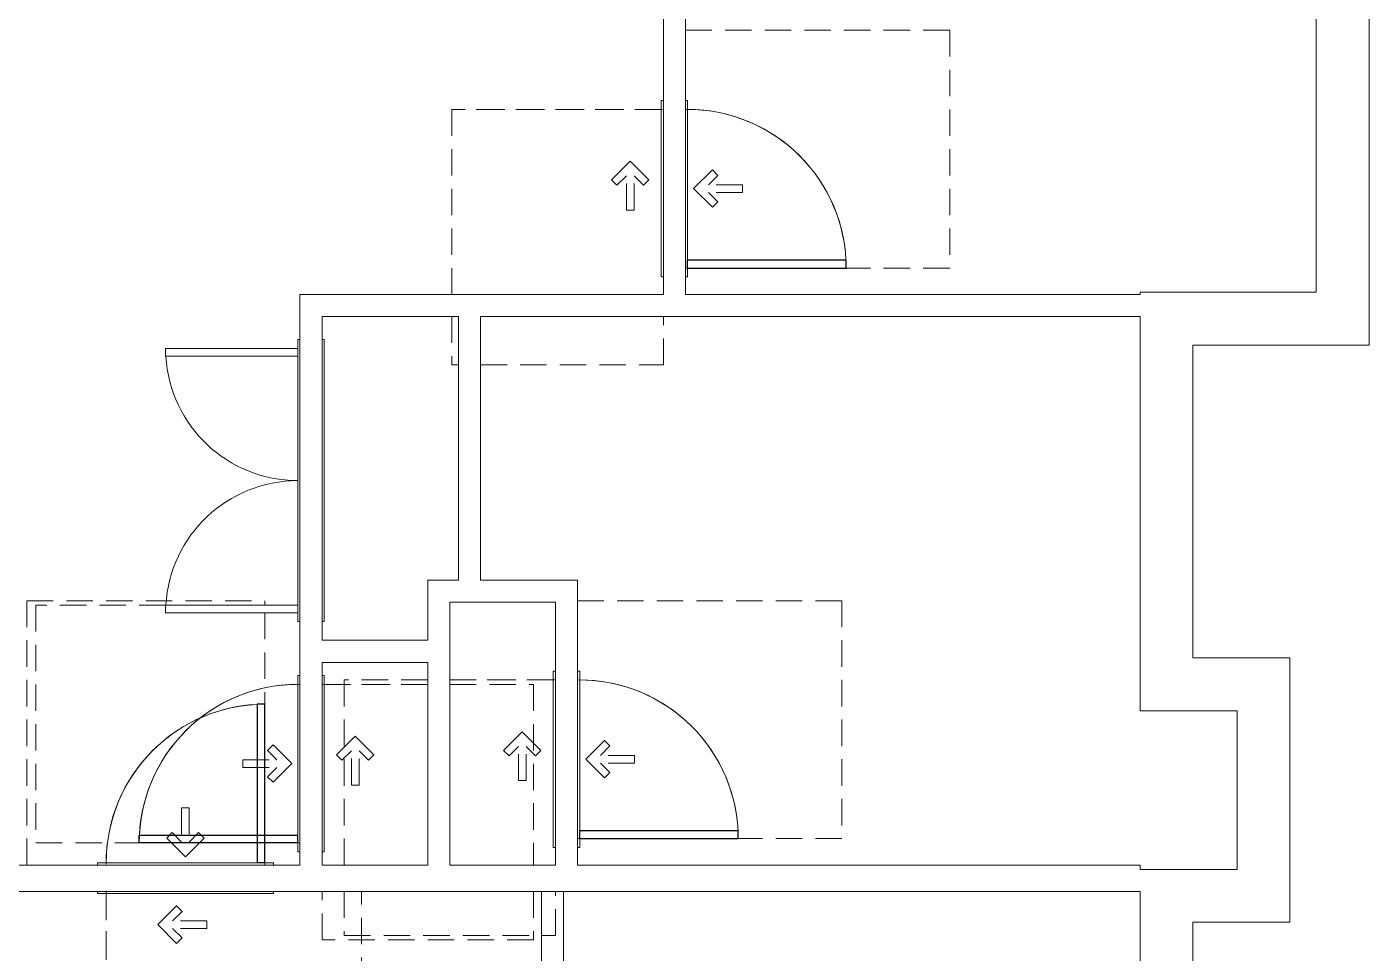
# Model space of a CAD drawing. Header units: inches. Extents: x -1352 to 84, y -1419 to 116.
# Drawn here: x -610.1 to -305.4, y -443.1 to -232.9 of the extents above; entities that cross this region are included whole.
import ezdxf

# ---------------------------------------------------------------- set-up
doc = ezdxf.new("R2010")
doc.units = ezdxf.units.IN
doc.header["$MEASUREMENT"] = 0
doc.linetypes.add('ADA Clearance', pattern=[9, 6, -3])
for name, color, linetype, lineweight in [('A-DOOR', 31, 'Continuous', 15), ('A-DOOR-FRAM', 31, 'Continuous', 9), ('A-WALL', 113, 'Continuous', 15), ('I-WALL', 2, 'Continuous', 15)]:
    doc.layers.add(name, color=color, linetype=linetype, lineweight=lineweight)

# ---------------------------------------------------------------- blocks, each defined once
blk = doc.blocks.new('Door-Single_CE_ - HM Door-2_ HM Frame-V15-ROOF')
at = {"layer": 'A-DOOR', "linetype": 'ADA Clearance', "lineweight": 9}
for p, q in [((-36, 62.5), (18, 62.5)), ((-36, 2.5), (-36, 62.5)), ((18, 62.5), (18, 3)), ((-0.89, 15.47), (-0.89, 7.72)), ((0.86, 15.47), (-0.89, 15.47)), ((0.86, 15.47), (0.86, 7.72)), ((-3.02, 9.85), (-4.26, 8.62)), ((-3.02, 9.85), (-0.89, 7.72)), ((2.99, 9.85), (0.86, 7.72)), ((2.99, 9.85), (4.22, 8.62)), ((-4.26, 8.62), (-0.02, 4.37)), ((4.22, 8.62), (-0.02, 4.37)), ((-18, -3), (-18, -50.5)), ((40, -2.5), (29, -2.5)), ((40, -44), (40, -2.5)), ((-2.02, -5.79), (-6.26, -10.04)), ((-0.78, -7.03), (-2.02, -5.79)), ((-0.78, -7.03), (-2.91, -9.16)), ((-2.02, -14.28), (-6.26, -10.04)), ((4.84, -9.16), (-2.91, -9.16)), ((4.84, -10.91), (-2.91, -10.91)), ((-0.78, -13.04), (-2.91, -10.91)), ((4.84, -10.91), (4.84, -9.16)), ((-0.78, -13.04), (-2.02, -14.28)), ((-18, -50.5), (24, -50.5)), ((29, -50.5), (40, -50.5)), ((40, -50.5), (40, -49))]:
    blk.add_line(p, q, dxfattribs=at)
at = {"layer": 'A-DOOR'}
for p, q in [((18, 39), (16.25, 39)), ((16.25, 39), (16.25, 3)), ((18, 3), (18, 39))]:
    blk.add_line(p, q, dxfattribs=at)
at = {"layer": 'A-DOOR', "lineweight": 25}
for p, q in [((18, 39), (16.25, 39)), ((16.25, 39), (16.25, 3)), ((18, 3), (18, 39))]:
    blk.add_line(p, q, dxfattribs=at)
at = {"layer": 'A-DOOR', "lineweight": 9}
blk.add_arc((18, 3), 36, 90, 179.9988, dxfattribs=at)
blk.add_arc((18, 3), 36, 90, 179.9988, dxfattribs=at)
blk.add_arc((18, 3), 36, 90, 179.9988, dxfattribs=at)
blk.add_arc((18, 3), 36, 90, 179.9988, dxfattribs=at)
blk = doc.blocks.new('Door-Single_CE_ - HM Door-2_ HM Frame-V20-ROOF')
at = {"layer": 'A-DOOR', "linetype": 'ADA Clearance', "lineweight": 9}
for p, q in [((-36, 62.5), (18, 62.5)), ((-36, 2.5), (-36, 62.5)), ((18, 62.5), (18, 3)), ((-0.89, 15.47), (-0.89, 7.72)), ((0.86, 15.47), (-0.89, 15.47)), ((0.86, 15.47), (0.86, 7.72)), ((-3.02, 9.85), (-4.26, 8.62)), ((-3.02, 9.85), (-0.89, 7.72)), ((2.99, 9.85), (0.86, 7.72)), ((2.99, 9.85), (4.22, 8.62)), ((-4.26, 8.62), (-0.02, 4.37)), ((4.22, 8.62), (-0.02, 4.37)), ((-18, -3), (-18, -26.5)), ((-2.02, -5.79), (-6.26, -10.04)), ((-0.78, -7.03), (-2.02, -5.79)), ((40, -50.5), (40, -5.65)), ((-0.78, -7.03), (-2.91, -9.16)), ((-2.02, -14.28), (-6.26, -10.04)), ((4.84, -9.16), (-2.91, -9.16)), ((4.84, -10.91), (-2.91, -10.91)), ((-0.78, -13.04), (-2.91, -10.91)), ((4.84, -10.91), (4.84, -9.16)), ((-0.78, -13.04), (-2.02, -14.28)), ((-18, -31.5), (-18, -50.5)), ((-18, -50.5), (24, -50.5)), ((30, -50.5), (40, -50.5))]:
    blk.add_line(p, q, dxfattribs=at)
at = {"layer": 'A-DOOR'}
for p, q in [((18, 39), (16.25, 39)), ((16.25, 39), (16.25, 3)), ((18, 3), (18, 39))]:
    blk.add_line(p, q, dxfattribs=at)
at = {"layer": 'A-DOOR', "lineweight": 25}
for p, q in [((18, 39), (16.25, 39)), ((16.25, 39), (16.25, 3)), ((18, 3), (18, 39))]:
    blk.add_line(p, q, dxfattribs=at)
at = {"layer": 'A-DOOR', "lineweight": 9}
blk.add_arc((18, 3), 36, 90, 179.9988, dxfattribs=at)
blk.add_arc((18, 3), 36, 90, 179.9988, dxfattribs=at)
blk.add_arc((18, 3), 36, 90, 179.9988, dxfattribs=at)
blk.add_arc((18, 3), 36, 90, 179.9988, dxfattribs=at)
blk = doc.blocks.new('Door-Single_CE_ - HM Door-2_ HM Frame-V21-ROOF')
at = {"layer": 'A-DOOR', "linetype": 'ADA Clearance', "lineweight": 9}
for p, q in [((-18, 50.5), (23, 50.5)), ((-18, 31.5), (-18, 50.5)), ((29, 50.5), (40, 50.5)), ((40, 50.5), (40, 2.5)), ((-18, 3), (-18, 26.5)), ((-2.02, 14.28), (-6.26, 10.04)), ((-0.78, 13.04), (-2.91, 10.91)), ((-0.78, 13.04), (-2.02, 14.28)), ((-2.02, 5.79), (-6.26, 10.04)), ((4.84, 10.91), (-2.91, 10.91)), ((4.84, 9.16), (-2.91, 9.16)), ((-0.78, 7.03), (-2.91, 9.16)), ((4.84, 10.91), (4.84, 9.16)), ((-0.78, 7.03), (-2.02, 5.79)), ((40, 2.5), (29, 2.5)), ((18, -62.5), (18, -3)), ((-4.26, -8.62), (-0.02, -4.37)), ((4.22, -8.62), (-0.02, -4.37)), ((-3.02, -9.85), (-4.26, -8.62)), ((-3.02, -9.85), (-0.89, -7.72)), ((-0.89, -15.47), (-0.89, -7.72)), ((0.86, -15.47), (0.86, -7.72)), ((2.99, -9.85), (0.86, -7.72)), ((2.99, -9.85), (4.22, -8.62)), ((0.86, -15.47), (-0.89, -15.47)), ((-36, -33), (-36, -62.5)), ((-36, -62.5), (18, -62.5))]:
    blk.add_line(p, q, dxfattribs=at)
at = {"layer": 'A-DOOR'}
for p, q in [((16.25, -39), (16.25, -3)), ((18, -3), (18, -39)), ((18, -39), (16.25, -39))]:
    blk.add_line(p, q, dxfattribs=at)
at = {"layer": 'A-DOOR', "lineweight": 25}
for p, q in [((16.25, -39), (16.25, -3)), ((18, -3), (18, -39)), ((18, -39), (16.25, -39))]:
    blk.add_line(p, q, dxfattribs=at)
at = {"layer": 'A-DOOR', "lineweight": 9}
blk.add_arc((18, -3), 36, 180.0012, 270, dxfattribs=at)
blk.add_arc((18, -3), 36, 180.0012, 270, dxfattribs=at)
blk.add_arc((18, -3), 36, 180.0012, 270, dxfattribs=at)
blk.add_arc((18, -3), 36, 180.0012, 270, dxfattribs=at)
blk = doc.blocks.new('Door-Double_CE_ - WD Door-2_ HM Frame-5154991-ROOF')
at = {"layer": 'A-DOOR', "lineweight": 9}
for centre, start, end in [((-30, -3), 273.3398, 359.9986), ((30, -3), 180.0014, 266.6462)]:
    blk.add_arc(centre, 30, start, end, dxfattribs=at)
blk = doc.blocks.new('Door-Single_CE_ - HM Door-2_ HM Frame-V22-ROOF')
at = {"layer": 'A-DOOR', "linetype": 'ADA Clearance', "lineweight": 9}
for p, q in [((-36, 63), (18, 63)), ((-36, 3), (-36, 63)), ((18, 63), (18, 62)), ((18, 60.25), (18, 3.5)), ((-0.89, 15.97), (-0.89, 8.22)), ((0.86, 15.97), (-0.89, 15.97)), ((0.86, 15.97), (0.86, 8.22)), ((-3.02, 10.35), (-4.26, 9.12)), ((-3.02, 10.35), (-0.89, 8.22)), ((2.99, 10.35), (0.86, 8.22)), ((2.99, 10.35), (4.22, 9.12)), ((-4.26, 9.12), (-0.02, 4.87)), ((4.22, 9.12), (-0.02, 4.87)), ((40, -51), (40, -3)), ((-18, -3.5), (-18, -51)), ((-2.02, -6.29), (-6.26, -10.54)), ((-0.78, -7.53), (-2.91, -9.66)), ((-0.78, -7.53), (-2.02, -6.29)), ((-2.02, -14.78), (-6.26, -10.54)), ((4.84, -9.66), (-2.91, -9.66)), ((4.84, -11.41), (-2.91, -11.41)), ((-0.78, -13.54), (-2.91, -11.41)), ((4.84, -11.41), (4.84, -9.66)), ((-0.78, -13.54), (-2.02, -14.78)), ((-18, -51), (40, -51))]:
    blk.add_line(p, q, dxfattribs=at)
at = {"layer": 'A-DOOR'}
for p, q in [((18, 39.5), (16.25, 39.5)), ((16.25, 39.5), (16.25, 3.5)), ((18, 3.5), (18, 39.5))]:
    blk.add_line(p, q, dxfattribs=at)
at = {"layer": 'A-DOOR', "lineweight": 25}
for p, q in [((18, 39.5), (16.25, 39.5)), ((16.25, 39.5), (16.25, 3.5)), ((18, 3.5), (18, 39.5))]:
    blk.add_line(p, q, dxfattribs=at)
at = {"layer": 'A-DOOR', "lineweight": 9}
blk.add_arc((18, 3.5), 36, 90, 179.9988, dxfattribs=at)
blk.add_arc((18, 3.5), 36, 90, 179.9988, dxfattribs=at)
blk.add_arc((18, 3.5), 36, 90, 179.9988, dxfattribs=at)
blk.add_arc((18, 3.5), 36, 90, 179.9988, dxfattribs=at)
blk = doc.blocks.new('Door-Single_CE_ - HM Door-2_ HM Frame-V32-ROOF')
at = {"layer": 'A-DOOR', "linetype": 'ADA Clearance', "lineweight": 9}
for p, q in [((-36, 62.5), (18, 62.5)), ((-36, 2.5), (-36, 62.5)), ((18, 62.5), (18, 3)), ((-0.89, 15.47), (-0.89, 7.72)), ((0.86, 15.47), (-0.89, 15.47)), ((0.86, 15.47), (0.86, 7.72)), ((-3.02, 9.85), (-4.26, 8.62)), ((-3.02, 9.85), (-0.89, 7.72)), ((2.99, 9.85), (0.86, 7.72)), ((2.99, 9.85), (4.22, 8.62)), ((-4.26, 8.62), (-0.02, 4.37)), ((4.22, 8.62), (-0.02, 4.37)), ((-18, -3), (-18, -26.5)), ((40, -2.5), (30, -2.5)), ((40, -50.5), (40, -2.5)), ((-2.02, -5.79), (-6.26, -10.04)), ((-0.78, -7.03), (-2.02, -5.79)), ((-0.78, -7.03), (-2.91, -9.16)), ((-2.02, -14.28), (-6.26, -10.04)), ((4.84, -9.16), (-2.91, -9.16)), ((4.84, -10.91), (-2.91, -10.91)), ((-0.78, -13.04), (-2.91, -10.91)), ((4.84, -10.91), (4.84, -9.16)), ((-0.78, -13.04), (-2.02, -14.28)), ((-18, -31.5), (-18, -50.5)), ((-18, -50.5), (24, -50.5)), ((30, -50.5), (40, -50.5))]:
    blk.add_line(p, q, dxfattribs=at)
at = {"layer": 'A-DOOR'}
for p, q in [((18, 39), (16.25, 39)), ((16.25, 39), (16.25, 3)), ((18, 3), (18, 39))]:
    blk.add_line(p, q, dxfattribs=at)
at = {"layer": 'A-DOOR', "lineweight": 25}
for p, q in [((18, 39), (16.25, 39)), ((16.25, 39), (16.25, 3)), ((18, 3), (18, 39))]:
    blk.add_line(p, q, dxfattribs=at)
at = {"layer": 'A-DOOR', "lineweight": 9}
blk.add_arc((18, 3), 36, 90, 179.9988, dxfattribs=at)
blk.add_arc((18, 3), 36, 90, 179.9988, dxfattribs=at)
blk.add_arc((18, 3), 36, 90, 179.9988, dxfattribs=at)
blk.add_arc((18, 3), 36, 90, 179.9988, dxfattribs=at)
blk = doc.blocks.new('Door-Single_CE_ - HM Door-2_ HM Frame-V54-ROOF')
at = {"layer": 'A-DOOR', "linetype": 'ADA Clearance', "lineweight": 9}
for p, q in [((-36, 62.5), (18, 62.5)), ((-36, 2.5), (-36, 62.5)), ((18, 62.5), (18, 2.5)), ((-0.89, 15.47), (-0.89, 7.72)), ((0.86, 15.47), (-0.89, 15.47)), ((0.86, 15.47), (0.86, 7.72)), ((-3.02, 9.85), (-4.26, 8.62)), ((-3.02, 9.85), (-0.89, 7.72)), ((2.99, 9.85), (0.86, 7.72)), ((2.99, 9.85), (4.22, 8.62)), ((-4.26, 8.62), (-0.02, 4.37)), ((4.22, 8.62), (-0.02, 4.37)), ((-18, -2.5), (-18, -50.5)), ((40, -2.5), (29, -2.5)), ((40, -44), (40, -2.5)), ((-2.02, -5.79), (-6.26, -10.04)), ((-0.78, -7.03), (-2.02, -5.79)), ((-0.78, -7.03), (-2.91, -9.16)), ((-2.02, -14.28), (-6.26, -10.04)), ((4.84, -9.16), (-2.91, -9.16)), ((4.84, -10.91), (-2.91, -10.91)), ((-0.78, -13.04), (-2.91, -10.91)), ((4.84, -10.91), (4.84, -9.16)), ((-0.78, -13.04), (-2.02, -14.28)), ((-18, -50.5), (24, -50.5)), ((29, -50.5), (40, -50.5)), ((40, -50.5), (40, -49))]:
    blk.add_line(p, q, dxfattribs=at)
at = {"layer": 'A-DOOR'}
for p, q in [((18, 39), (16.25, 39)), ((16.25, 39), (16.25, 3)), ((18, 3), (18, 39)), ((16.25, 3), (18, 3))]:
    blk.add_line(p, q, dxfattribs=at)
at = {"layer": 'A-DOOR', "lineweight": 25}
for p, q in [((18, 39), (16.25, 39)), ((16.25, 39), (16.25, 3)), ((18, 3), (18, 39)), ((18, 3), (16.25, 3))]:
    blk.add_line(p, q, dxfattribs=at)
at = {"layer": 'A-DOOR', "lineweight": 9}
for end in [179.9988, 180.5, 180.5, 180.5]:
    blk.add_arc((18, 3), 36, 90, end, dxfattribs=at)
at = {"layer": 'A-DOOR-FRAM'}
for p, q in [((-20, 3), (20, 3)), ((-20, 2.5), (-20, 3)), ((20, 3), (20, 2.5)), ((-20, -3), (-20, -2.5)), ((20, -3), (-20, -3)), ((20, -2.5), (20, -3))]:
    blk.add_line(p, q, dxfattribs=at)
blk = doc.blocks.new('Door-Single_CE_ - HM Door-2_ HM Frame-V60-ROOF')
at = {"layer": 'A-DOOR', "linetype": 'ADA Clearance', "lineweight": 9}
for p, q in [((-36, 62.5), (18, 62.5)), ((-36, 2.5), (-36, 62.5)), ((18, 62.5), (18, 2.5)), ((-0.89, 15.47), (-0.89, 7.72)), ((0.86, 15.47), (-0.89, 15.47)), ((0.86, 15.47), (0.86, 7.72)), ((-3.02, 9.85), (-4.26, 8.62)), ((-3.02, 9.85), (-0.89, 7.72)), ((2.99, 9.85), (0.86, 7.72)), ((2.99, 9.85), (4.22, 8.62)), ((-4.26, 8.62), (-0.02, 4.37)), ((4.22, 8.62), (-0.02, 4.37)), ((-18, -2.5), (-18, -26.5)), ((40, -2.5), (30, -2.5)), ((40, -50.5), (40, -2.5)), ((-2.02, -5.79), (-6.26, -10.04)), ((-0.78, -7.03), (-2.02, -5.79)), ((-0.78, -7.03), (-2.91, -9.16)), ((-2.02, -14.28), (-6.26, -10.04)), ((4.84, -9.16), (-2.91, -9.16)), ((4.84, -10.91), (-2.91, -10.91)), ((-0.78, -13.04), (-2.91, -10.91)), ((4.84, -10.91), (4.84, -9.16)), ((-0.78, -13.04), (-2.02, -14.28)), ((-18, -31.5), (-18, -50.5)), ((-18, -50.5), (24, -50.5)), ((30, -50.5), (40, -50.5))]:
    blk.add_line(p, q, dxfattribs=at)
at = {"layer": 'A-DOOR'}
for p, q in [((18, 39), (16.25, 39)), ((16.25, 39), (16.25, 3)), ((18, 3), (18, 39)), ((16.25, 3), (18, 3))]:
    blk.add_line(p, q, dxfattribs=at)
at = {"layer": 'A-DOOR', "lineweight": 25}
for p, q in [((18, 39), (16.25, 39)), ((16.25, 39), (16.25, 3)), ((18, 3), (18, 39)), ((18, 3), (16.25, 3))]:
    blk.add_line(p, q, dxfattribs=at)
at = {"layer": 'A-DOOR', "lineweight": 9}
for end in [179.9988, 180.5, 180.5, 180.5]:
    blk.add_arc((18, 3), 36, 90, end, dxfattribs=at)
at = {"layer": 'A-DOOR-FRAM'}
for p, q in [((-20, 3), (20, 3)), ((-20, 2.5), (-20, 3)), ((20, 3), (20, 2.5)), ((-20, -3), (-20, -2.5)), ((20, -3), (-20, -3)), ((20, -2.5), (20, -3))]:
    blk.add_line(p, q, dxfattribs=at)
blk = doc.blocks.new('Door-Single_CE_ - HM Door-2_ HM Frame-V61-ROOF')
at = {"layer": 'A-DOOR', "linetype": 'ADA Clearance', "lineweight": 9}
for p, q in [((-18, 50.5), (23, 50.5)), ((-18, 31.5), (-18, 50.5)), ((29, 50.5), (40, 50.5)), ((40, 50.5), (40, 2.5)), ((-18, 2.5), (-18, 26.5)), ((-2.02, 14.28), (-6.26, 10.04)), ((-0.78, 13.04), (-2.91, 10.91)), ((-0.78, 13.04), (-2.02, 14.28)), ((-2.02, 5.79), (-6.26, 10.04)), ((4.84, 10.91), (-2.91, 10.91)), ((4.84, 9.16), (-2.91, 9.16)), ((-0.78, 7.03), (-2.91, 9.16)), ((4.84, 10.91), (4.84, 9.16)), ((-0.78, 7.03), (-2.02, 5.79)), ((40, 2.5), (29, 2.5)), ((18, -62.5), (18, -2.5)), ((-4.26, -8.62), (-0.02, -4.37)), ((4.22, -8.62), (-0.02, -4.37)), ((-3.02, -9.85), (-4.26, -8.62)), ((-3.02, -9.85), (-0.89, -7.72)), ((-0.89, -15.47), (-0.89, -7.72)), ((0.86, -15.47), (0.86, -7.72)), ((2.99, -9.85), (0.86, -7.72)), ((2.99, -9.85), (4.22, -8.62)), ((0.86, -15.47), (-0.89, -15.47)), ((-36, -33), (-36, -62.5)), ((-36, -62.5), (18, -62.5))]:
    blk.add_line(p, q, dxfattribs=at)
at = {"layer": 'A-DOOR'}
for p, q in [((16.25, -39), (16.25, -3)), ((16.25, -3), (18, -3)), ((18, -3), (18, -39)), ((18, -39), (16.25, -39))]:
    blk.add_line(p, q, dxfattribs=at)
at = {"layer": 'A-DOOR', "lineweight": 25}
for p, q in [((16.25, -39), (16.25, -3)), ((18, -3), (16.25, -3)), ((18, -3), (18, -39)), ((18, -39), (16.25, -39))]:
    blk.add_line(p, q, dxfattribs=at)
at = {"layer": 'A-DOOR', "lineweight": 9}
for start in [179.5, 179.5, 179.5, 180.0012]:
    blk.add_arc((18, -3), 36, start, 270, dxfattribs=at)
at = {"layer": 'A-DOOR-FRAM'}
for p, q in [((-20, 3), (20, 3)), ((-20, 2.5), (-20, 3)), ((20, 3), (20, 2.5)), ((-20, -3), (-20, -2.5)), ((20, -3), (-20, -3)), ((20, -2.5), (20, -3))]:
    blk.add_line(p, q, dxfattribs=at)
blk = doc.blocks.new('Door-Double_CE_ - WD Door-2_ HM Frame-V57-ROOF')
at = {"layer": 'A-DOOR'}
for p, q in [((-30, -3), (-28.25, -3)), ((-30, -33), (-30, -3)), ((-28.25, -3), (-28.25, -33)), ((28.25, -3), (30, -3)), ((28.25, -33), (28.25, -3)), ((30, -3), (30, -33)), ((-28.25, -33), (-30, -33)), ((30, -33), (28.25, -33))]:
    blk.add_line(p, q, dxfattribs=at)
at = {"layer": 'A-DOOR', "lineweight": 9}
for centre, start, end in [((-30, -3), 273.3398, 359.9986), ((30, -3), 180.0014, 266.6462)]:
    blk.add_arc(centre, 30, start, end, dxfattribs=at)
at = {"layer": 'A-DOOR-FRAM'}
for p, q in [((-32, 3), (32, 3)), ((-32, 2.5), (-32, 3)), ((32, 3), (32, 2.5)), ((-32, -3), (-32, -2.5)), ((-30, -3), (-32, -3)), ((28.25, -3), (-28.25, -3)), ((32, -3), (30, -3)), ((32, -2.5), (32, -3))]:
    blk.add_line(p, q, dxfattribs=at)
blk = doc.blocks.new('Door-Single_CE_ - HM Door-2_ HM Frame-V62-ROOF')
at = {"layer": 'A-DOOR', "linetype": 'ADA Clearance', "lineweight": 9}
for p, q in [((-36, 63), (18, 63)), ((-36, 3), (-36, 63)), ((18, 63), (18, 62)), ((18, 60.25), (18, 3)), ((-0.89, 15.97), (-0.89, 8.22)), ((0.86, 15.97), (-0.89, 15.97)), ((0.86, 15.97), (0.86, 8.22)), ((-3.02, 10.35), (-4.26, 9.12)), ((-3.02, 10.35), (-0.89, 8.22)), ((2.99, 10.35), (0.86, 8.22)), ((2.99, 10.35), (4.22, 9.12)), ((-4.26, 9.12), (-0.02, 4.87)), ((4.22, 9.12), (-0.02, 4.87)), ((-18, -3), (-18, -51)), ((40, -51), (40, -3)), ((-2.02, -6.29), (-6.26, -10.54)), ((-0.78, -7.53), (-2.91, -9.66)), ((-0.78, -7.53), (-2.02, -6.29)), ((-2.02, -14.78), (-6.26, -10.54)), ((4.84, -9.66), (-2.91, -9.66)), ((4.84, -11.41), (-2.91, -11.41)), ((-0.78, -13.54), (-2.91, -11.41)), ((4.84, -11.41), (4.84, -9.66)), ((-0.78, -13.54), (-2.02, -14.78)), ((-18, -51), (40, -51))]:
    blk.add_line(p, q, dxfattribs=at)
at = {"layer": 'A-DOOR'}
for p, q in [((18, 39.5), (16.25, 39.5)), ((16.25, 39.5), (16.25, 3.5)), ((18, 3.5), (18, 39.5)), ((16.25, 3.5), (18, 3.5))]:
    blk.add_line(p, q, dxfattribs=at)
at = {"layer": 'A-DOOR', "lineweight": 25}
for p, q in [((18, 39.5), (16.25, 39.5)), ((16.25, 39.5), (16.25, 3.5)), ((18, 3.5), (18, 39.5)), ((18, 3.5), (16.25, 3.5))]:
    blk.add_line(p, q, dxfattribs=at)
at = {"layer": 'A-DOOR', "lineweight": 9}
for end in [179.9988, 180.5, 180.5, 180.5]:
    blk.add_arc((18, 3.5), 36, 90, end, dxfattribs=at)
at = {"layer": 'A-DOOR-FRAM'}
for p, q in [((-20, 3.5), (20, 3.5)), ((-20, 3), (-20, 3.5)), ((20, 3.5), (20, 3)), ((-20, -3.5), (-20, -3)), ((20, -3), (20, -3.5)), ((20, -3.5), (-20, -3.5))]:
    blk.add_line(p, q, dxfattribs=at)

msp = doc.modelspace()

# ---------------------------------------------------------------- linework, layer by layer
at = {"layer": 'A-WALL'}
for p, q in [((-305.36, -9.14), (-305.36, -305.14)), ((-317.36, -293.14), (-317.36, -172.14)), ((-357.36, -293.14), (-317.36, -293.14)), ((-357.36, -293.14), (-357.36, -293.64)), ((-357.36, -388.14), (-357.36, -298.64)), ((-305.36, -305.14), (-345.36, -305.14)), ((-345.36, -305.14), (-345.36, -376.14)), ((-345.36, -376.14), (-323.36, -376.14)), ((-323.36, -376.14), (-323.36, -436.14)), ((-335.36, -388.14), (-357.36, -388.14)), ((-335.36, -424.14), (-335.36, -388.14)), ((-687.61, -423.14), (-548.09, -423.14)), ((-543.09, -423.14), (-519.09, -423.14)), ((-514.09, -423.14), (-490.09, -423.14)), ((-485.09, -423.14), (-357.36, -423.14)), ((-357.36, -424.14), (-357.36, -423.14)), ((-357.36, -424.14), (-335.36, -424.14)), ((-357.36, -429.14), (-861.86, -429.14)), ((-357.36, -523.14), (-357.36, -429.14)), ((-323.36, -436.14), (-345.36, -436.14)), ((-345.36, -436.14), (-345.36, -517.14))]:
    msp.add_line(p, q, dxfattribs=at)
at = {"layer": 'I-WALL'}
for p, q in [((-465.59, -293.64), (-465.59, -231.14)), ((-460.59, -231.14), (-460.59, -293.64)), ((-548.09, -293.64), (-465.59, -293.64)), ((-548.09, -423.14), (-548.09, -293.64)), ((-460.59, -293.64), (-357.36, -293.64)), ((-512.09, -298.64), (-543.09, -298.64)), ((-543.09, -298.64), (-543.09, -372.14)), ((-512.09, -358.51), (-512.09, -298.64)), ((-357.36, -298.64), (-507.09, -298.64)), ((-507.09, -298.64), (-507.09, -358.51)), ((-519.09, -372.14), (-519.09, -358.51)), ((-519.09, -358.51), (-512.09, -358.51)), ((-507.09, -358.51), (-485.09, -358.51)), ((-485.09, -358.51), (-485.09, -423.14)), ((-514.09, -363.51), (-514.09, -423.14)), ((-490.09, -363.51), (-514.09, -363.51)), ((-490.09, -423.14), (-490.09, -363.51)), ((-543.09, -372.14), (-519.09, -372.14)), ((-543.09, -377.14), (-543.09, -423.14)), ((-519.09, -377.14), (-543.09, -377.14)), ((-519.09, -423.14), (-519.09, -377.14)), ((-493.24, -523.14), (-493.24, -429.14)), ((-488.24, -429.14), (-488.24, -523.14))]:
    msp.add_line(p, q, dxfattribs=at)

# ---------------------------------------------------------------- block references
at = {"layer": 'A-DOOR', "lineweight": 9}
for name, p, rotation in [('Door-Single_CE_ - HM Door-2_ HM Frame-V15-ROOF', (-463.09, -269.64), 269.9999999999999), ('Door-Single_CE_ - HM Door-2_ HM Frame-V15-ROOF', (-463.09, -269.64), 269.9999999999999), ('Door-Single_CE_ - HM Door-2_ HM Frame-V54-ROOF', (-463.09, -269.64), 269.9999999999999), ('Door-Single_CE_ - HM Door-2_ HM Frame-V21-ROOF', (-545.59, -400.14), 269.9999999999999), ('Door-Single_CE_ - HM Door-2_ HM Frame-V21-ROOF', (-545.59, -400.14), 269.9999999999999), ('Door-Single_CE_ - HM Door-2_ HM Frame-V61-ROOF', (-545.59, -400.14), 269.9999999999999), ('Door-Single_CE_ - HM Door-2_ HM Frame-V20-ROOF', (-487.59, -399.14), 269.9999999999998), ('Door-Single_CE_ - HM Door-2_ HM Frame-V32-ROOF', (-487.59, -399.14), 269.9999999999998), ('Door-Single_CE_ - HM Door-2_ HM Frame-V60-ROOF', (-487.59, -399.14), 269.9999999999998)]:
    msp.add_blockref(name, p, dxfattribs=dict(at, rotation=rotation))
at = {"layer": 'A-DOOR', "rotation": 269.9999999999999}
for name in ['Door-Double_CE_ - WD Door-2_ HM Frame-V57-ROOF', 'Door-Double_CE_ - WD Door-2_ HM Frame-5154991-ROOF', 'Door-Double_CE_ - WD Door-2_ HM Frame-5154991-ROOF']:
    msp.add_blockref(name, (-545.59, -335.89), dxfattribs=at)
at = {"layer": 'A-DOOR', "lineweight": 9}
for name in ['Door-Single_CE_ - HM Door-2_ HM Frame-V22-ROOF', 'Door-Single_CE_ - HM Door-2_ HM Frame-V22-ROOF', 'Door-Single_CE_ - HM Door-2_ HM Frame-V62-ROOF']:
    msp.add_blockref(name, (-574.09, -426.14), dxfattribs=at)

doc.saveas('drawing.dxf')
